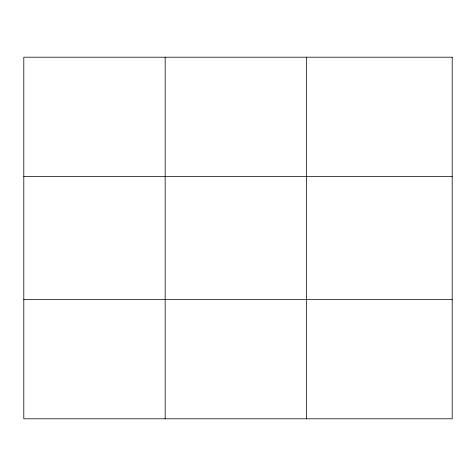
<?xml version="1.0" encoding="UTF-8"?>
<svg xmlns="http://www.w3.org/2000/svg" width="476" height="476" viewBox="0 0 476 476"><rect width="100%" height="100%" fill="white"/><g stroke="black" fill="none" stroke-linecap="round" stroke-linejoin="round"><path stroke-width="0.71" d="M165.172 57.197L165.172 418.803M306.544 57.197L306.544 418.803M23.8 176.525L452.2 176.525M23.8 299.475L452.2 299.475M452.2 57.197L452.2 418.803L23.8 418.803L23.8 57.197L452.2 57.197"/></g></svg>
